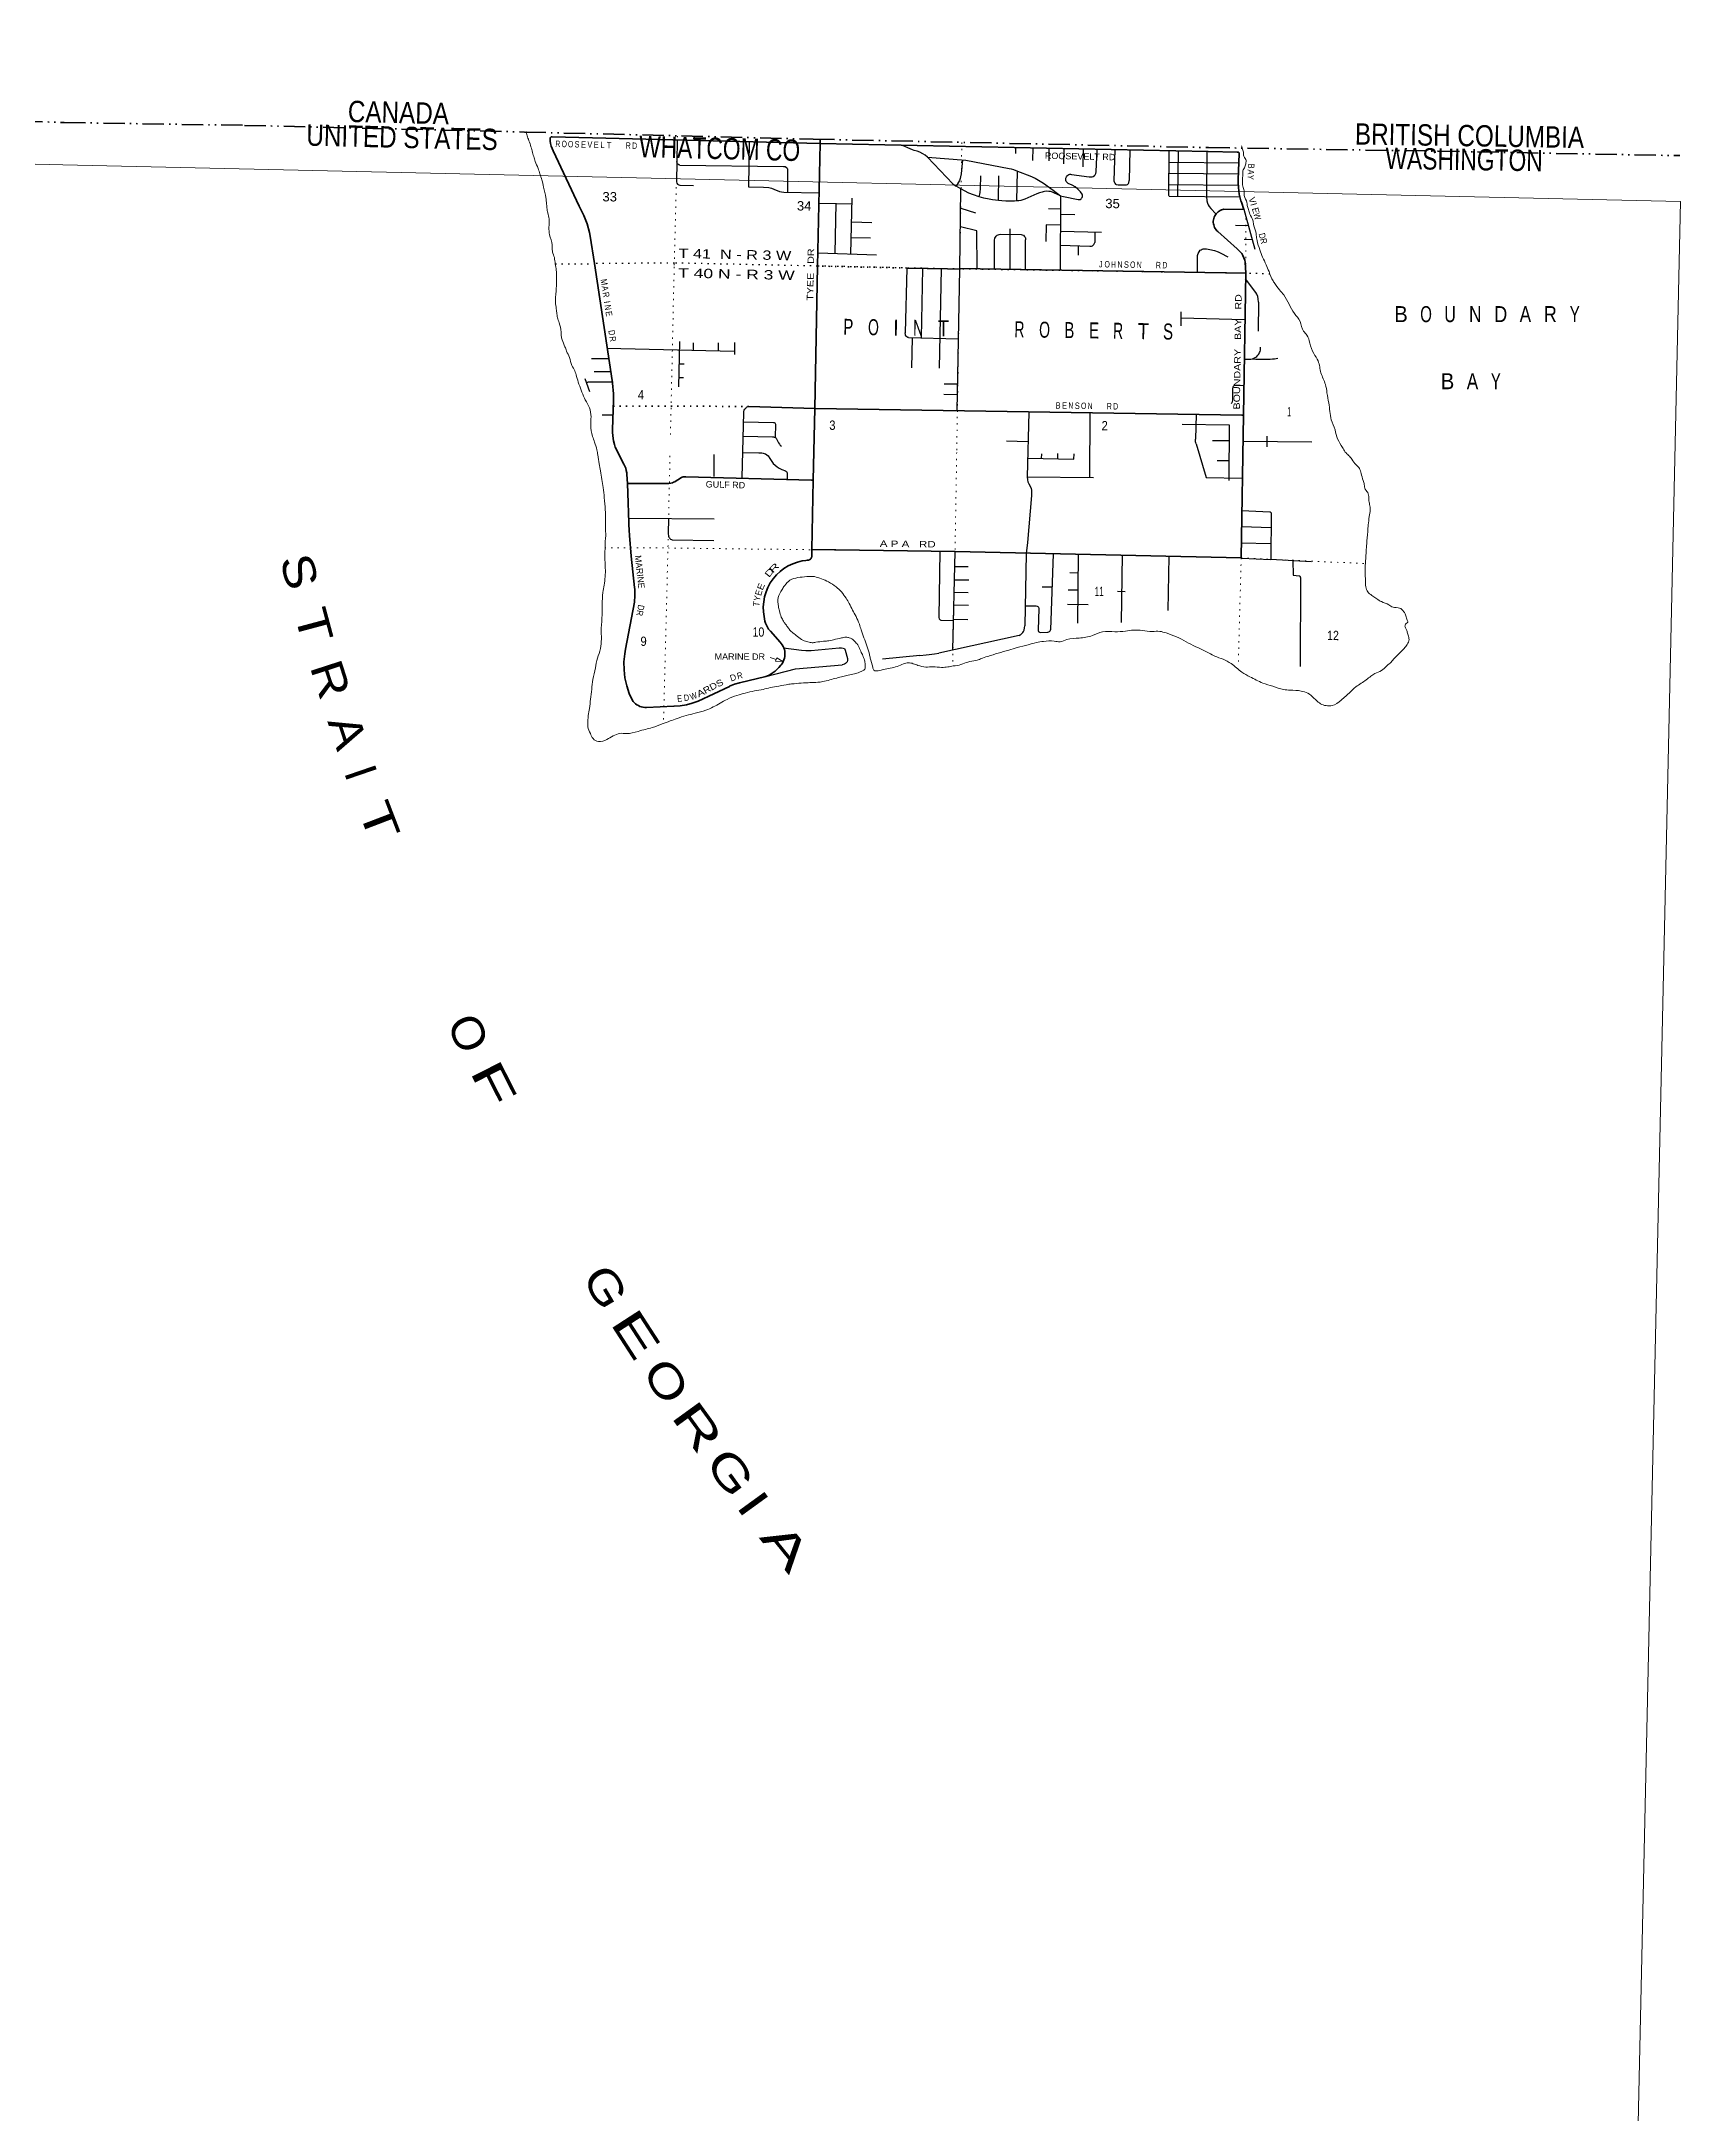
# Model space of a CAD drawing. Header units: feet. Extents: x -611393 to -485084, y 372822 to 560047.
# Drawn here: x -515797 to -485084, y 521082 to 559945 of the extents above; entities that cross this region are included whole.
import ezdxf
from ezdxf.enums import TextEntityAlignment as Align

# ---------------------------------------------------------------- set-up
doc = ezdxf.new("R2010")
doc.units = ezdxf.units.FT
doc.header["$LTSCALE"] = 80
doc.linetypes.add('DASH_DOUBLE_DOT', pattern=[9.2, 5, -1.2, 0.3, -1.2, 0.3, -1.2])
doc.linetypes.add('DOTTED', pattern=[1.5, 0.3, -1.2])
for name, color, linetype, lineweight in [('10', 7, 'DASH_DOUBLE_DOT', 70), ('26', 7, 'Continuous', 40), ('27', 7, 'Continuous', 13), ('29', 7, 'Continuous', 25), ('39', 7, 'Continuous', 13), ('4', 7, 'Continuous', 13), ('53', 7, 'DOTTED', 40), ('6', 7, 'DOTTED', 25), ('7', 7, 'DOTTED', 13)]:
    doc.layers.add(name, color=color, linetype=linetype, lineweight=lineweight)
for name, color, linetype in [('12', 7, 'Continuous'), ('41', 7, 'Continuous'), ('42', 7, 'Continuous')]:
    doc.layers.add(name, color=color, linetype=linetype)

msp = doc.modelspace()

# ---------------------------------------------------------------- linework, layer by layer
at = {"layer": '10'}
for points in [[(-545681.42, 559424.66), (-535227.61, 559012.2), (-525002.61, 558752.67), (-515373.95, 558425.78)], [(-515373.95, 558425.78), (-511993.13, 558372.6), (-506745.38, 558247.18), (-501340.07, 558112.69), (-493932.05, 557955.77), (-489623.67, 557888.78), (-485097.14, 557804.26)]]:
    msp.add_lwpolyline(points, dxfattribs=at)
at = {"layer": '26'}
for p, q in [((-501208.71, 558034.4), (-506226.46, 558159.24)), ((-501207.97, 558034.88), (-501206.44, 558110.11)), ((-501254.62, 555734.44), (-501207.97, 558034.88)), ((-498822.12, 555682.73), (-499583.61, 555698.04)), ((-498590, 555678.06), (-498822.12, 555682.73)), ((-493232.03, 555600.11), (-498589.94, 555687.06)), ((-493273.94, 552937.01), (-493232.03, 555600.11)), ((-501308.75, 553065.74), (-502540.75, 553103.79)), ((-501335.99, 551722.76), (-501308.75, 553065.74)), ((-504781.79, 550743.69), (-504819.03, 551660.92)), ((-501362.43, 550418.92), (-501335.99, 551722.76))]:
    msp.add_line(p, q, dxfattribs=at)
for points in [[(-506266.02, 558124.82), (-506265.82, 558127.78), (-506265.21, 558131.46), (-506264.22, 558135.06), (-506262.86, 558138.53), (-506261.15, 558141.85), (-506259.1, 558144.96), (-506256.73, 558147.85), (-506254.08, 558150.47), (-506251.17, 558152.8), (-506248.03, 558154.81), (-506244.69, 558156.48), (-506241.2, 558157.8), (-506237.6, 558158.74), (-506233.91, 558159.3), (-506230.18, 558159.47), (-506226.46, 558159.25)], [(-505436.9, 555779.79), (-505514.89, 556293.32), (-505528.25, 556363.04), (-505572.14, 556525.51), (-505632.77, 556682.51), (-505696.68, 556807.3), (-505709.49, 556832.31), (-505721.19, 556857.3), (-506206.36, 557893.49), (-506207.12, 557894.83), (-506228.44, 557937.85), (-506245.14, 557982.85), (-506257.05, 558029.36), (-506264.03, 558076.85), (-506266.01, 558124.82)], [(-493389.18, 557872.32), (-493933.43, 557880.78), (-501207.97, 558034.88)], [(-493232.03, 555600.11), (-493240.62, 555804.72), (-493250.71, 555847.93), (-493265.27, 555889.84), (-493284.12, 555930), (-493307.07, 555967.97), (-493333.87, 556003.34), (-493364.21, 556035.71), (-493390.32, 556058.8), (-493751.72, 556381.02), (-493770.2, 556397.75), (-493786.82, 556416.31), (-493801.42, 556436.51), (-493813.82, 556458.12), (-493823.9, 556480.91), (-493831.54, 556504.63), (-493836.66, 556529.02), (-493839.2, 556553.81), (-493839.13, 556578.73), (-493836.47, 556603.5), (-493831.22, 556627.87), (-493823.46, 556651.55), (-493813.27, 556674.28), (-493800.75, 556695.83), (-493786.05, 556715.96), (-493769.33, 556734.43), (-493750.77, 556751.06), (-493730.57, 556765.65), (-493708.96, 556778.06), (-493686.16, 556788.13), (-493662.44, 556795.77), (-493645.54, 556799.6), (-493263.89, 556793.47), (-493312.1, 556935.27), (-493320.57, 556960.18), (-493326.83, 556985.27), (-493351.34, 557083.53), (-493369.03, 557209.33), (-493372.63, 557307.82), (-493373.54, 557332.83), (-493372.46, 557357.82), (-493351.56, 557841.74)], [(-493351.61, 557841.74), (-493352.21, 557845.32), (-493353.18, 557848.83), (-493354.52, 557852.21), (-493356.19, 557855.43), (-493358.2, 557858.46), (-493360.52, 557861.27), (-493363.11, 557863.82), (-493365.96, 557866.08), (-493369.02, 557868.03), (-493372.28, 557869.65), (-493375.68, 557870.92), (-493379.2, 557871.83), (-493382.8, 557872.37), (-493386.43, 557872.53), (-493389.19, 557872.39)], [(-504819.03, 551660.92), (-504828.65, 551825.27), (-504831.27, 551860.35), (-504838.55, 551902.94), (-504850.25, 551944.52), (-504866.23, 551984.66), (-504886.32, 552022.9), (-505044.32, 552342.44), (-505055.55, 552365.16), (-505062.79, 552392.44), (-505079.3, 552459.77), (-505092.22, 552554.33), (-505094.33, 552622.26), (-505095.18, 552649.74), (-505094.55, 552672.26), (-505079.14, 553223.14), (-505078.37, 553250.53), (-505078.74, 553273.14), (-505079.82, 553338.71), (-505098.02, 553541.43), (-505099.55, 553558.51), (-505104.55, 553591.43), (-505436.9, 555779.79)], [(-493273.94, 552937.01), (-493302.16, 552937.46), (-501298.64, 553065.43), (-501308.75, 553065.74), (-501254.62, 555734.44)], [(-501362.43, 550418.92), (-498679.01, 550384.06), (-493316.04, 550261.98), (-493273.94, 552937.01)], [(-504819.03, 551660.92), (-504098.96, 551657.15), (-504074.07, 551657.02), (-504048.96, 551658.31), (-504040.16, 551658.76), (-504006.72, 551664.01), (-503974.02, 551672.73), (-503952.41, 551680.99), (-503927.36, 551691.95), (-503902.41, 551708.29), (-503843.81, 551746.65), (-503819.05, 551762.86), (-503793.81, 551775.33), (-503788.68, 551777.47), (-503772.65, 551782.27), (-503772.52, 551782.29), (-503747.36, 551786.33), (-503722.52, 551785.67), (-501367.94, 551723.6), (-501335.99, 551722.76)], [(-501362.43, 550418.92), (-501362.27, 550393.92), (-501361.62, 550293.21), (-501363.17, 550284.68), (-501365.59, 550276.34), (-501368.88, 550268.31), (-501372.98, 550260.67), (-501377.87, 550253.5), (-501383.47, 550246.87), (-501389.74, 550240.87), (-501396.6, 550235.56), (-501403.98, 550230.99), (-501411.79, 550227.22), (-501419.96, 550224.29), (-501422.04, 550223.78), (-501446.4, 550220.91), (-501472.04, 550217.48), (-501540.03, 550208.4), (-501631.21, 550186.33), (-501719.58, 550154.85), (-501804.18, 550114.31), (-501884.08, 550065.14), (-501958.4, 550007.89), (-502026.33, 549943.19), (-502087.12, 549871.74), (-502140.11, 549794.32), (-502184.72, 549711.79), (-502220.46, 549625.06), (-502246.93, 549535.06), (-502263.86, 549442.78), (-502271.04, 549349.24), (-502268.41, 549255.47), (-502255.99, 549162.48), (-502247.43, 549121.96), (-502240.6, 549080.76), (-502229.51, 549040.49), (-502214.26, 549001.61), (-502195.04, 548964.53), (-502172.04, 548929.67), (-502145.53, 548897.39), (-502139.38, 548890.81), (-501957.62, 548684.74), (-501935.5, 548660.46), (-501916.05, 548633.99), (-501899.46, 548605.63), (-501885.93, 548575.7), (-501875.61, 548544.51), (-501868.6, 548512.42), (-501864.98, 548479.77), (-501864.79, 548446.92), (-501868.05, 548414.23), (-501874.69, 548382.06), (-501884.67, 548350.76), (-501897.86, 548320.68), (-501914.13, 548292.14), (-501933.29, 548265.46), (-501936.23, 548262.16), (-501943.92, 548253.69), (-501980.39, 548212.16), (-502000.1, 548189.71), (-502050.18, 548143.48), (-502104.81, 548102.73), (-502163.41, 548067.92), (-502223.11, 548040.31), (-502715.08, 547923.84), (-502810.66, 547894.96), (-502902.7, 547856.25), (-502905.25, 547855.01), (-503493.71, 547580.28), (-503601.58, 547538.1), (-503713.27, 547507.43), (-503827.55, 547488.6), (-503943.17, 547481.82), (-503947.16, 547481.8), (-504460.66, 547460.65), (-504492.18, 547460.86), (-504523.5, 547464.36), (-504554.29, 547471.12), (-504584.2, 547481.06), (-504612.9, 547494.07), (-504640.1, 547510.01), (-504665.47, 547528.7), (-504688.75, 547549.95), (-504709.69, 547573.51), (-504720.44, 547587.82), (-504783.03, 547724.6), (-504830.98, 547867.17), (-504863.77, 548013.98), (-504881.03, 548163.4), (-504882.57, 548313.81), (-504868.39, 548463.56), (-504852.76, 548550.64), (-504686.53, 549436.69), (-504677.68, 549555.87), (-504681.32, 549675.32), (-504684.52, 549708.07), (-504748.87, 550297.82), (-504779.96, 550683.9), (-504780.19, 550693.69), (-504780.77, 550718.68), (-504781.79, 550743.69)]]:
    msp.add_lwpolyline(points, dxfattribs=at)
at = {"layer": '27'}
for p, q in [((-502027.56, 548357.3), (-502143.63, 548395.99)), ((-502041.34, 548326.07), (-502019.92, 548391.94)), ((-502019.92, 548391.94), (-501907.7, 548319.06)), ((-502041.34, 548326.07), (-501907.7, 548319.06))]:
    msp.add_line(p, q, dxfattribs=at)
at = {"layer": '29'}
for p, q in [((-502535.88, 558064), (-502547.25, 557219.56)), ((-499193.04, 557776.21), (-498716.87, 557276.33)), ((-497544.75, 557952.67), (-497546.08, 557844.31)), ((-497221.13, 557951.26), (-497224.02, 557716.75)), ((-496918.03, 557943.32), (-496920.92, 557708.83)), ((-496639.46, 557933.89), (-496642.96, 557650.45)), ((-496279.15, 557922.04), (-496283.2, 557593.52)), ((-496031.25, 557500.83), (-496015.72, 557919.63)), ((-495683.1, 557912.07), (-495702.98, 557333.85)), ((-495402.52, 557907.38), (-495417.21, 557339.72)), ((-494672.31, 557891.38), (-494678.97, 557072.69)), ((-494500.25, 557892.79), (-494507.17, 557043.02)), ((-493958.72, 557881.74), (-493965.6, 557036.19)), ((-503835.62, 557627.79), (-501895.58, 557603.71)), ((-501818.52, 557550), (-501820.34, 557121.23)), ((-497864.35, 556962.04), (-497855.49, 557429.12)), ((-497521.16, 556955.84), (-497510.57, 557513.98)), ((-496493.88, 557453.4), (-496167.33, 557410.53)), ((-494675.4, 557477.72), (-493364.39, 557462.55)), ((-494673.53, 557684.78), (-493354.79, 557669.51)), ((-503832.33, 557253.09), (-503578.01, 557245.38)), ((-502546.76, 557219.84), (-502270.4, 557212.7)), ((-501887.03, 557121.64), (-501229.54, 557107.64)), ((-501239.17, 556915.87), (-500607.22, 556901.3)), ((-500925.2, 555971.56), (-500903.49, 556914.12)), ((-500628.6, 555960.88), (-500604.52, 557006.42)), ((-498567.01, 557179.86), (-498659.68, 557235.57)), ((-496699.76, 557053.33), (-496708.96, 555650.3)), ((-494675.43, 557263.63), (-493370.26, 557248.53)), ((-494658.17, 557044.77), (-493339.41, 557029.51)), ((-500609.82, 556562.91), (-500236.62, 556554.26)), ((-498571.27, 556820.57), (-498296.19, 556733.57)), ((-496702.1, 556799.64), (-496927.69, 556805.59)), ((-496697.41, 556710.06), (-496435.34, 556699.28)), ((-500615.85, 556271.21), (-500260.09, 556262.96)), ((-497941.16, 555673.21), (-497938.39, 556221.04)), ((-497647.17, 555668.77), (-497643.31, 556433.31)), ((-497358.93, 555663.8), (-497356.08, 556228.05)), ((-496704.11, 556390.37), (-495932.53, 556368.09)), ((-496057.9, 556371.5), (-496061.29, 556174.46)), ((-493178.98, 556486.86), (-493420.85, 556492.86)), ((-493109.44, 556229.11), (-493263.22, 556231.42)), ((-501244.7, 555981.51), (-500150.93, 555945.89)), ((-496706.38, 556123.74), (-496154.76, 556106.17)), ((-496368.64, 556112.98), (-496372.95, 555938.89)), ((-499583.6, 555698.04), (-499610.91, 554482.31)), ((-499303.9, 554389.53), (-499279.04, 555690.58)), ((-498966.98, 553820.55), (-498931.37, 555684.14)), ((-492991.48, 555059.91), (-492995.89, 554511.95)), ((-494440.76, 554615.06), (-494442.81, 554878.63)), ((-493256.69, 554727.37), (-494440.19, 554757.43)), ((-505201.02, 554193.2), (-502814.56, 554138.02)), ((-503843.93, 554319.81), (-503863.3, 553467.7)), ((-503578.98, 554152.85), (-503576.83, 554298.02)), ((-503113.61, 554147.96), (-503111.25, 554297.21)), ((-502807.84, 554074.5), (-502804.62, 554300.44)), ((-499547.86, 554392.46), (-498617.43, 554369.18)), ((-499488.99, 553828.05), (-499478.26, 554389.39)), ((-505176.22, 553994.57), (-505487.63, 553994.63)), ((-503852.8, 553899.09), (-503755.97, 553899.4)), ((-505617.78, 553626.29), (-505530.37, 553385.11)), ((-505105.35, 553558.97), (-505536.05, 553559.05)), ((-505128.25, 553751.26), (-505439.66, 553751.32)), ((-503860.89, 553646.31), (-503766.47, 553645.22)), ((-498634, 553518.95), (-498881, 553520.95)), ((-493476.96, 553441.88), (-493481.48, 553220.73)), ((-493267.87, 553489.99), (-493440.31, 553493.2)), ((-498633.05, 553317.9), (-498886.04, 553324.63)), ((-505090.63, 552939.1), (-505290.75, 552939.14)), ((-502664.33, 551773.59), (-502639.16, 552988.61)), ((-502643.26, 552816.24), (-502082.03, 552803.96)), ((-502044.4, 552770.3), (-502046.45, 552523.26)), ((-497292.83, 552994.97), (-497326.83, 551784.97)), ((-496152.27, 551768.93), (-496144, 552974.95)), ((-494161.13, 552950.68), (-494172.65, 552486.96)), ((-502646.49, 552545.12), (-502095.9, 552534.22)), ((-497312.1, 552440.99), (-497714, 552453.95)), ((-493851.48, 552462.71), (-493544.88, 552461.59)), ((-493279.28, 552453.16), (-491995.54, 552442.09)), ((-492829.8, 552343.78), (-492828.59, 552548.61)), ((-503193.73, 551789), (-503190.66, 552204.16)), ((-502655.43, 552241.66), (-502355.24, 552235.72)), ((-497317.02, 552130.84), (-496450, 552112.95)), ((-497056, 552124.95), (-497051, 552215.95)), ((-496754, 552122.95), (-496752, 552220.95)), ((-496450, 552112.95), (-496447, 552215.95)), ((-493768.14, 552091.93), (-493545.54, 552091.12)), ((-497326.83, 551784.97), (-496086, 551768.95)), ((-497246.4, 551432.45), (-497319.63, 550549.88)), ((-493302.08, 551149.2), (-492781.17, 551126.46)), ((-492756.11, 551094.53), (-492762.46, 550236.3)), ((-504786.66, 551010.39), (-503189.5, 550997.09)), ((-504046.27, 551004.22), (-504051.97, 550719.28)), ((-493305.9, 550854.21), (-492762.37, 550832.35)), ((-503976.57, 550604.97), (-503198.46, 550590.56)), ((-498963.79, 550389.81), (-498979.21, 549146.43)), ((-498717.96, 548535.32), (-498679.01, 550384.06)), ((-497346.54, 550346.43), (-497371.59, 548992.75)), ((-497319.63, 550549.88), (-497346.54, 550346.43)), ((-496841.4, 550340.34), (-496889.16, 548916.98)), ((-496371.08, 550336.36), (-496385.73, 549038.89)), ((-495543.97, 550318.69), (-495568.37, 549052.55)), ((-493311.36, 550548.3), (-492765.1, 550531.91)), ((-498685, 550100.95), (-498430, 550100.95)), ((-496525.03, 549992.13), (-496375.04, 549985.21)), ((-494671.31, 550288.47), (-494688.2, 549277.88)), ((-492762.44, 550238.35), (-492004.84, 550199.24)), ((-498698, 549621.95), (-498432, 549615.95)), ((-498691, 549851.95), (-498421, 549849.95)), ((-497046.88, 549719.86), (-496864.97, 549720.77)), ((-496560.54, 549664.37), (-496377.57, 549663.11)), ((-495635, 549637.95), (-495490.99, 549635.52)), ((-492207.94, 549890.05), (-492209.41, 548229.9)), ((-498702, 549381.95), (-498425, 549375.95)), ((-497365.97, 549367.39), (-497161.12, 549366.14)), ((-497110.49, 549317.22), (-497121.74, 548908.95)), ((-496568.73, 549393.96), (-496184.98, 549389.87)), ((-497476.02, 548809.09), (-498982.12, 548480.13)), ((-498945.21, 549097.61), (-498706.95, 549089.39)), ((-498707, 549113.95), (-498440, 549108.95)), ((-499336.17, 548431.67), (-500037.95, 548367.13))]:
    msp.add_line(p, q, dxfattribs=at)
for points in [[(-503890.74, 558097.99), (-503882.63, 558097.09), (-503892.31, 557692.02)], [(-503892.31, 557692.02), (-503896.73, 557313.16), (-503890.66, 557287.62), (-503880.94, 557273.03), (-503868.78, 557262.09), (-503854.2, 557256.01), (-503832.33, 557253.09)], [(-503835.62, 557627.79), (-503847.52, 557629.87), (-503856.03, 557632.91), (-503871.21, 557642.63), (-503880.94, 557651.75), (-503885.19, 557661.48), (-503892.31, 557692.02)], [(-499193.04, 557776.21), (-499240.35, 557812.84), (-499279.24, 557837.16), (-499336.35, 557867.55), (-499388.6, 557887.01), (-499443.28, 557902.81), (-499478.52, 557914.97), (-499566.01, 557952.66), (-499617.04, 557978.19), (-499648.63, 557990.35), (-499685.48, 558002.63)], [(-499193.04, 557776.21), (-498477.14, 557718.39), (-497661.78, 557563.51)], [(-498539.23, 557724.09), (-498564.75, 557461.48), (-498575.68, 557406.77), (-498581.76, 557376.38), (-498595.12, 557339.9), (-498610.92, 557307.08), (-498659.68, 557235.57)], [(-501895.58, 557603.71), (-501858.95, 557598.87), (-501838.3, 557585.49), (-501824.93, 557570.9), (-501818.52, 557550)], [(-498223.5, 557034.91), (-498211.14, 557080.94), (-498205.07, 557114.98), (-498200.21, 557189.15), (-498196.56, 557423.79)], [(-497661.78, 557563.51), (-497624.25, 557555.1), (-497584.16, 557544.15), (-497510.57, 557513.98), (-497275.52, 557425), (-497178.31, 557381.24), (-497116.34, 557344.77), (-497022.78, 557286.41), (-496838.08, 557157.53), (-496699.76, 557053.33)], [(-496699.76, 557053.33), (-496647.34, 557040.2), (-496369.09, 556981.84), (-496349.65, 556981.84), (-496332.63, 556984.27), (-496314.41, 556996.43), (-496307.12, 557004.94), (-496296.18, 557019.53), (-496287.68, 557038.98), (-496287.68, 557060.87), (-496294.97, 557082.75), (-496325.34, 557124.08), (-496377.59, 557178.79), (-496429.84, 557218.91), (-496483.3, 557250.52), (-496556.21, 557283.35), (-496572.01, 557294.29), (-496582.94, 557305.23), (-496593.88, 557321.03), (-496601.17, 557341.7), (-496604.81, 557362.37), (-496602.38, 557385.47), (-496592.66, 557409.78), (-496578.08, 557428.02), (-496564.72, 557440.18), (-496545.27, 557449.9), (-496529.48, 557454.77), (-496512.47, 557454.77), (-496493.88, 557453.4)], [(-496167.33, 557410.53), (-496126.06, 557407.36), (-496107.84, 557408.57), (-496089.61, 557415.87), (-496066.52, 557430.46), (-496054.37, 557443.83), (-496041.01, 557468.14), (-496031.25, 557500.83)], [(-495702.98, 557333.85), (-495697.14, 557311.31), (-495684.99, 557289.43), (-495670.41, 557272.41), (-495657.04, 557265.12), (-495624.24, 557257.82), (-495482.07, 557256.61), (-495463.85, 557257.82), (-495445.62, 557265.12), (-495426.18, 557279.7), (-495418.89, 557297.94), (-495417.21, 557339.72)], [(-502270.4, 557212.7), (-502170.02, 557204.95), (-502118.99, 557194.01), (-502075.24, 557178.21), (-501967.09, 557134.44), (-501931.86, 557125.93), (-501887.03, 557121.64)], [(-498716.87, 557276.33), (-498695.98, 557257.23), (-498659.68, 557235.57)], [(-498638, 553022.95), (-498590.08, 555676.76), (-498567.01, 557179.86)], [(-498223.5, 557034.91), (-498335.09, 557070), (-498421.36, 557104.04), (-498567.01, 557179.86)], [(-497864.35, 556962.04), (-497975.41, 556976.38), (-498041.02, 556988.54), (-498138.23, 557010.43), (-498223.5, 557034.91)], [(-497723.89, 556949.64), (-497800.43, 556955.72), (-497864.35, 556962.04)], [(-496699.76, 557053.33), (-496813.78, 557104.04), (-496849.62, 557118.64), (-496889.11, 557129.58), (-496922.52, 557134.45), (-496957.16, 557135.65), (-496999.68, 557132.62), (-497030.06, 557127.15), (-497048.29, 557122.28), (-497098.1, 557105.88), (-497144.29, 557088.24), (-497371.51, 556988.55), (-497406.13, 556975.78), (-497443.2, 556966.66), (-497481.46, 556960.59), (-497522.18, 556955.72), (-497562.27, 556950.86), (-497589.02, 556949.64), (-497723.89, 556949.64)], [(-494678.97, 557072.69), (-494676.48, 557062.08), (-494671.62, 557054.78), (-494663.72, 557048.1), (-494658.17, 557044.77)], [(-493965.6, 557036.19), (-493959, 556955.08), (-493949.28, 556913.75), (-493935.91, 556882.14), (-493917.68, 556851.75), (-493884.88, 556811.63), (-493791.32, 556710.73)], [(-493265.76, 556798.96), (-493139.59, 556346.88), (-493062.98, 556048.69)], [(-498260.92, 555682.61), (-498272.73, 556392.6), (-498575.31, 556468.17)], [(-497938.39, 556221.04), (-497930.47, 556257.86), (-497921.96, 556274.88), (-497906.17, 556296.76), (-497887.94, 556312.57), (-497852.7, 556328.37), (-497817.47, 556333.23), (-497440.79, 556325.94), (-497417.7, 556321.08), (-497398.26, 556312.57), (-497381.25, 556295.54), (-497366.66, 556278.52), (-497358.16, 556259.07), (-497356.08, 556228.05)], [(-496706.82, 556503.16), (-496972.33, 556508.15), (-496977.2, 556192.81)], [(-496154.76, 556106.17), (-496135.78, 556106.51), (-496119.98, 556108.33), (-496104.18, 556114.41), (-496087.78, 556125.35), (-496076.24, 556136.9), (-496068.95, 556150.88), (-496063.48, 556163.04), (-496061.29, 556174.46)], [(-494135.33, 555614.81), (-494132.75, 555933.87), (-494131.53, 555952.12), (-494125.46, 555972.78), (-494106.02, 556004.39), (-494084.14, 556029.92), (-494068.35, 556040.86), (-494050.12, 556050.58), (-494028.25, 556057.88), (-494010.03, 556060.32), (-493967.5, 556057.88), (-493901.89, 556046.94), (-493814.4, 556023.84), (-493746.36, 555999.53), (-493697.76, 555975.21), (-493566.53, 555904.7)], [(-492991.48, 555059.91), (-492996.67, 555119.35), (-493006.39, 555165.54), (-493022.19, 555205.67), (-493042.84, 555240.91), (-493233.73, 555492.34)], [(-499547.86, 554392.46), (-499562.36, 554396.52), (-499580.58, 554405.64), (-499595.77, 554420.23), (-499606.1, 554439.07), (-499609.75, 554452.45), (-499610.91, 554482.31)], [(-493104.45, 553996.39), (-493044.66, 554025.19), (-493022.79, 554042.21), (-493005.78, 554061.66), (-492987.55, 554085.97), (-492972.97, 554112.72), (-492962.64, 554134.6), (-492957.17, 554157.7), (-492953.53, 554214.84)], [(-493257.37, 553990.16), (-493160.7, 553989.94), (-493133.97, 553991.75), (-493104.45, 553996.39)], [(-493104.45, 553996.39), (-493041.01, 553989.94), (-493020.97, 553988.72), (-492774.92, 553991.15), (-492731.18, 553993.58), (-492692.3, 553998.45), (-492627.9, 554010.6)], [(-505536.05, 553559.05), (-505554.43, 553556.97), (-505565.98, 553553.32), (-505572.05, 553549.68), (-505586.02, 553539.95)], [(-493440.31, 553493.2), (-493454.13, 553487.85), (-493466.28, 553478.13), (-493472.36, 553464.75), (-493476.96, 553441.88)], [(-502639.16, 552988.61), (-502634.23, 553020.27), (-502629.37, 553032.42), (-502618.44, 553050.66), (-502605.69, 553067.07), (-502595.35, 553077.4), (-502584.42, 553086.52), (-502571.05, 553094.42), (-502555.26, 553100.5), (-502540.75, 553103.79)], [(-493481.48, 553220.73), (-493485.72, 553185.14), (-493494.23, 553169.34), (-493501.52, 553158.4)], [(-502082.03, 552803.96), (-502065.02, 552800.24), (-502054.08, 552792.95), (-502046.79, 552782.61), (-502044.4, 552770.3)], [(-494423.19, 552770.01), (-493542.15, 552755.21), (-493546.93, 551712.53)], [(-502095.9, 552534.22), (-502082.65, 552532.19), (-502068.07, 552529.76), (-502046.45, 552523.26), (-502037.7, 552515.17), (-502031.02, 552506.05), (-501986.67, 552417.92), (-501970.27, 552393.61), (-501962.98, 552385.1), (-501949.61, 552372.94), (-501928.35, 552356.53)], [(-494161.16, 552401.83), (-494171.01, 552442.36), (-494172.65, 552486.96)], [(-494161.16, 552401.83), (-493971.79, 551772.82), (-493306.58, 551756.23)], [(-502355.24, 552235.72), (-502300.75, 552231.93), (-502272.81, 552227.07), (-502257.01, 552223.42), (-502232.71, 552214.92), (-502203.55, 552195.47), (-502181.68, 552174.8), (-502146.45, 552129.82), (-502084.48, 552036.22), (-502050.46, 551999.75), (-502014.01, 551970.57), (-501975.13, 551947.47), (-501922.89, 551923.16), (-501856.07, 551897.63), (-501836.63, 551881.83), (-501825.69, 551859.95), (-501823.26, 551816.19), (-501824.48, 551739.6)], [(-497326.83, 551784.97), (-497322.29, 551728.45), (-497311.35, 551687.11), (-497294.34, 551654.29), (-497262.75, 551594.71), (-497253.03, 551563.1), (-497246.95, 551532.71), (-497244.52, 551485.29), (-497246.4, 551432.45)], [(-492781.17, 551126.46), (-492772.22, 551124.54), (-492765.23, 551121.81), (-492759.76, 551116.95), (-492757.03, 551111.17), (-492756.42, 551106.92), (-492756.11, 551094.53)], [(-504051.97, 550719.28), (-504049.1, 550672.27), (-504041.21, 550651.61), (-504030.88, 550638.23), (-504020.55, 550626.69), (-504007.79, 550615.75), (-503990.78, 550607.85), (-503976.57, 550604.97)], [(-493305.9, 550261.51), (-492765.1, 550234.2), (-492764.95, 550237.52)], [(-492346.46, 550216.88), (-492344.48, 549939.22), (-492229.84, 549930.04)], [(-492229.84, 549930.04), (-492222.43, 549927.7), (-492216.96, 549924.06), (-492211.5, 549915.55), (-492208.46, 549907.04), (-492207.94, 549890.05)], [(-498979.21, 549146.43), (-498975.94, 549122.94), (-498968.65, 549113.21), (-498960.14, 549103.49), (-498945.21, 549097.61)], [(-497163.85, 549366.22), (-497140.1, 549361.2), (-497124.31, 549350.26), (-497115.8, 549338.11), (-497110.49, 549317.22)], [(-497476.02, 548809.09), (-497458.43, 548819.03), (-497442.63, 548829.97), (-497407.4, 548865.22), (-497395.25, 548885.89), (-497384.31, 548911.41), (-497374.59, 548950.31), (-497371.59, 548992.75)], [(-497121.74, 548908.95), (-497120.05, 548896.22), (-497117.62, 548890.14), (-497112.15, 548881.02), (-497105.47, 548874.95), (-497092.71, 548869.48), (-497076.31, 548867.04), (-496938.41, 548871.3), (-496921.4, 548876.16), (-496909.85, 548882.24), (-496901.35, 548889.53), (-496896.49, 548897.43), (-496891.63, 548906.55), (-496889.16, 548916.98)], [(-501891.9, 548575.9), (-501554.14, 548534.57), (-501476.38, 548529.71), (-501371.89, 548529.71), (-500851.88, 548575.9), (-500803.28, 548575.9), (-500776.55, 548573.47), (-500752.25, 548563.75), (-500735.24, 548537), (-500693.93, 548376.54), (-500691.5, 548337.64), (-500701.22, 548318.19), (-500730.38, 548281.72), (-500747.39, 548269.56), (-500792.62, 548256.32)], [(-499336.17, 548431.67), (-499217.72, 548444.62), (-499160.62, 548450.7), (-499064.63, 548464.07), (-498982.12, 548480.13)], [(-502223.11, 548040.31), (-501666.23, 548186.76), (-500792.62, 548256.32)]]:
    msp.add_lwpolyline(points, dxfattribs=at)
at = {"layer": '39'}
for points in [[(-506715.01, 558255.1), (-506701.27, 558200.33), (-506673.62, 558113.07), (-506632.02, 557999.4), (-506604.52, 557891.89), (-506572.95, 557788.41), (-506547.35, 557697.11), (-506489.72, 557565.11), (-506458.15, 557461.63), (-506420.58, 557350.01), (-506387.23, 557214.11), (-506346.24, 557017.41), (-506331.01, 556891.74), (-506325.42, 556826.9), (-506312, 556729.6), (-506286.55, 556618.06), (-506287.7, 556462.12), (-506274.59, 556322.29), (-506229.54, 556129.61), (-506224.33, 556014.14), (-506212.49, 555975.59), (-506180.98, 555864), (-506165.68, 555746.44), (-506146.35, 555626.83), (-506145.13, 555519.48), (-506148.35, 555357.48), (-506157.47, 555217.79), (-506166.32, 555114.56), (-506163, 555017.32), (-506153.34, 554956.51), (-506141.92, 554861.25), (-506126.46, 554765.96), (-506096.83, 554672.62), (-506061.75, 554498.23), (-506058.22, 554429.35), (-506042.62, 554352.29), (-505989.01, 554222.34), (-505957.28, 554141.14), (-505903.61, 554019.29), (-505856.22, 553869.13), (-505804.38, 553773.62), (-505770.82, 553666.07), (-505725.42, 553519.98), (-505669.94, 553369.76), (-505606.33, 553225.58), (-505530.62, 553079.29), (-505499.53, 552911), (-505504.74, 552753.06), (-505469.92, 552542.22), (-505432.33, 552432.62), (-505388.92, 552290.59), (-505373.48, 552193.28), (-505346.4, 552029.06), (-505321.13, 551893.21), (-505298.05, 551735.1), (-505270.88, 551583.04), (-505252.07, 551394.57), (-505231.58, 551159.51), (-505228.55, 551021.77), (-505229.74, 550861.78), (-505225.1, 550669.35), (-505233.98, 550562.07), (-505236.98, 550430.44), (-505240.12, 550278.56), (-505231.55, 550071.93), (-505234.77, 549909.93), (-505256.14, 549754.11), (-505277.38, 549614.5), (-505289.15, 549389.77), (-505292.61, 549195.36), (-505306.6, 548944.31), (-505306.11, 548737.73), (-505321.54, 548563.65), (-505379.47, 548383.75), (-505417.19, 548201.71), (-505463.28, 547983.26), (-505486.84, 547803.16), (-505508.46, 547612.91), (-505529.93, 547442.92), (-505553.17, 547307.37), (-505557.94, 547208.16), (-505558.78, 547094.75), (-505511.2, 546970.92), (-505461.38, 546875.42), (-505360.73, 546820.12), (-505204.82, 546859.67), (-505085.09, 546925.77), (-504957.41, 546973.59), (-504836.17, 546970.82), (-504617.59, 547012.01), (-504477.86, 547049.63), (-504352.32, 547081.26), (-504163.84, 547150.99), (-504015.89, 547206.79), (-503888.23, 547252.58), (-503714, 547308.22), (-503547.95, 547351.75)], [(-491654.59, 553010.21), (-491675.65, 553168.31), (-491708.61, 553356.86), (-491737.75, 553515.01), (-491821.04, 553730.21), (-491875.96, 553955.35), (-491953.76, 554093.55), (-492031.12, 554290.48), (-492084.58, 554440.68), (-492146.7, 554511.94), (-492214.05, 554696.66), (-492318.03, 554847.17), (-492419.84, 555017.92), (-492517.57, 555192.69), (-492597.72, 555286.35), (-492697.75, 555424.68), (-492717.74, 555455.18), (-492795.26, 555629.83), (-492848.88, 555757.76), (-492914.51, 555901.96), (-492966.06, 556035.94), (-493019.31, 556214.49), (-493034.74, 556313.83), (-493038.48, 556354.36), (-493083.8, 556512.61), (-493097.33, 556595.73), (-493153.07, 556709.48), (-493178.73, 556792.68), (-493204.42, 556871.82), (-493208.07, 556924.5), (-493259.66, 557054.44), (-493263.01, 557147.62), (-493284.62, 557230.79), (-493293.95, 557336.16), (-493287.04, 557449.54), (-493288.68, 557502.2), (-493280.34, 557536.58), (-493255.77, 557578.96), (-493230.98, 557651.72), (-493228.36, 557732.72), (-493274.24, 557814.01), (-493271.98, 557846.4), (-493293.61, 557927.54), (-493311.33, 557990.44)], [(-498065.03, 548417.78), (-497868.54, 548477.33), (-497672.06, 548536.89), (-497512.04, 548584.51), (-497309.56, 548635.92), (-497153.63, 548677.49), (-497020.08, 548698.95), (-496817.95, 548701.76), (-496710.9, 548693), (-496581.25, 548734.73), (-496350.65, 548761.67), (-496105.75, 548808.77), (-495917.29, 548876.47), (-495682.83, 548879.08), (-495482.65, 548892.03), (-495334.99, 548909.35), (-495171.33, 548902.27), (-494983.5, 548884.91), (-494840, 548886.06), (-494725.02, 548856.99), (-494529.51, 548784.91), (-494348.3, 548692.66), (-494169.12, 548598.39), (-494018.04, 548530.63), (-493810.67, 548424.04), (-493655.5, 548362.33), (-493504.52, 548282.41), (-493303.59, 548123.21), (-493152.66, 548035.19), (-492911, 547918.27), (-492723.5, 547856.35), (-492523.86, 547796.39), (-492396.62, 547785.49), (-492194.64, 547768.04), (-492067.62, 547726.76), (-491951.11, 547630.85), (-491782.25, 547508.3), (-491725.77, 547493.77), (-491610.56, 547495.09), (-491444.07, 547597.36), (-491275.22, 547746.19), (-491169.38, 547846.8), (-491067.84, 547913.01), (-490884.95, 548047.58), (-490809.8, 548097.75), (-490688.14, 548151.69), (-490586.43, 548240.17), (-490507.09, 548310.57), (-490445.92, 548383.11), (-490317.67, 548507.89), (-490248.4, 548582.4), (-490191.21, 548663.06), (-490172.66, 548711.55), (-490182.15, 548794.64), (-490203.81, 548871.74), (-490227.63, 548930.62), (-490247.46, 548981.37), (-490224.86, 549031.86), (-490196.37, 549058.02), (-490212.12, 549114.82), (-490237.77, 549198.02), (-490267.67, 549254.91), (-490348, 549324.26), (-490471.17, 549339.2), (-490549.66, 549384.23), (-490688.67, 549443.82), (-490777.22, 549495), (-490847.59, 549544.04), (-490927.95, 549609.34), (-490975.82, 549694.7), (-490985.09, 549808.17), (-490992.09, 549954.03), (-490990.86, 550120.1), (-490979.42, 550300.28), (-490974.75, 550385.31), (-490963.58, 550529.04), (-490945.73, 550755.76), (-490934.68, 550883.29), (-490917.37, 551037.1), (-490900.27, 551162.56), (-490909.63, 551263.88), (-490927.11, 551359.18), (-490934.4, 551466.57), (-490990.36, 551551.97), (-491009.92, 551639.18), (-491029.58, 551714.23), (-491071.03, 551848.16), (-491100.65, 551941.5), (-491164.81, 552010.76), (-491242.88, 552112.5), (-491302.97, 552185.78), (-491365.15, 552248.95), (-491417.07, 552334.33), (-491508.86, 552492.86), (-491558.11, 552665.32), (-491627.45, 552854.09), (-491654.59, 553010.21)], [(-503547.95, 547351.75), (-503345.42, 547409.24), (-503211.59, 547469.18), (-503077.65, 547543.29), (-502949.82, 547611.37), (-502765.34, 547687.19), (-502609.4, 547730.79), (-502435.3, 547770.23), (-502273.39, 547799.61), (-502139.77, 547831.19), (-501977.87, 547860.58), (-501793.71, 547893.87), (-501692.57, 547905.41), (-501520.68, 547918.53), (-501401.39, 547925.89), (-501251.79, 547931.05), (-501154.68, 547944.63), (-501027.12, 547976.25), (-500895.49, 548011.9), (-500778.04, 548041.55), (-500680.86, 548065.26), (-500563.46, 548088.84), (-500470.26, 548120.67), (-500409.43, 548146.63), (-500368.81, 548174.73), (-500360.41, 548217.21), (-500363.94, 548286.09), (-500381.51, 548369.24), (-500403.31, 548428.11), (-500425.21, 548472.8), (-500445.12, 548513.42), (-500468.98, 548566.23), (-500486.87, 548606.84), (-500514.82, 548653.6), (-500542.9, 548682.12), (-500579.01, 548718.8), (-500613.15, 548747.36), (-500659.5, 548765.88), (-500720.05, 548776.38), (-500809.08, 548762.75), (-500952.82, 548729.2), (-501070.2, 548707.64), (-501141, 548699.98), (-501286.64, 548682.64), (-501357.45, 548672.95), (-501434.13, 548689.63), (-501530.91, 548720.6), (-501631.43, 548792.1), (-501715.83, 548857.43), (-501774.05, 548910.45), (-501816.05, 548969.44), (-501862.09, 549030.48), (-501892.06, 549077.25), (-501933.94, 549152.44), (-501969.45, 549270.12), (-501989.03, 549355.31), (-501989.83, 549519.36), (-501920, 549670.83), (-501870.94, 549745.46), (-501773.2, 549844.1), (-501625.29, 549893.82), (-501457.4, 549913.04), (-501313.91, 549912.16), (-501180.83, 549870.84), (-501047.87, 549813.31), (-500907.07, 549721.31), (-500806.73, 549625.5), (-500720.7, 549507.51), (-500660.82, 549405.87), (-500599.07, 549283.98), (-500533.25, 549166.11), (-500471.68, 549019.91), (-500436.1, 548912.35), (-500384.65, 548764.19), (-500331.19, 548613.99), (-500283.82, 548461.8), (-500266.2, 548384.73), (-500220.96, 548216.35), (-500197.14, 548157.48), (-500116.37, 548148.88), (-500017.19, 548168.52), (-499891.66, 548198.13), (-499760.06, 548229.72), (-499644.49, 548279.65), (-499555.43, 548297.33), (-499460.57, 548280.54), (-499373.89, 548249.63), (-499226.59, 548218.34), (-499089.13, 548221.55), (-498933.59, 548210.47), (-498812.26, 548219.85), (-498711.08, 548237.45), (-498567.38, 548264.92), (-498435.67, 548310.7), (-498287.92, 548340.17), (-498200.79, 548370.01), (-498065.03, 548417.78)]]:
    msp.add_spline(points, degree=3, dxfattribs=at)
at = {"layer": '4'}
msp.add_lwpolyline([(-606327.43, 559945.21), (-576018.15, 559132.04), (-545707.77, 558360.55), (-515396.36, 557630.76), (-485083.98, 556942.67), (-489136.84, 372822.34), (-519702.48, 373516.18), (-550267.14, 374252.07), (-580830.76, 375029.99), (-611393.28, 375849.97)], close=True, dxfattribs=at)
at = {"layer": '53'}
for p, q in [((-499583.61, 555698.04), (-501254.67, 555734.48)), ((-502540.75, 553103.79), (-505082.32, 553109.23))]:
    msp.add_line(p, q, dxfattribs=at)
at = {"layer": '6'}
for p, q in [((-506169.96, 555774.07), (-505436.9, 555779.79)), ((-498822.12, 555682.73), (-501254.62, 555734.44)), ((-492776.76, 555584.77), (-493232.03, 555600.11))]:
    msp.add_line(p, q, dxfattribs=at)
for points in [[(-501254.62, 555734.44), (-503938.15, 555791.48), (-505436.9, 555779.79)], [(-493232.03, 555600.11), (-498577.14, 555677.52), (-498822.12, 555682.73)]]:
    msp.add_lwpolyline(points, dxfattribs=at)
at = {"layer": '7'}
for points in [[(-503878.06, 558172.85), (-503941.4, 555717.2), (-504012.15, 552524.76)], [(-498551.65, 558052.27), (-498590.17, 555667.2), (-498648.41, 552204.06)], [(-493230.47, 556628.95), (-493232.03, 555600.11), (-493316.04, 550261.98), (-493371.46, 548237.04)], [(-504019.85, 552177.57), (-504059.79, 550375.23), (-504141.03, 547229.83)], [(-498647.76, 552242.43), (-498679.01, 550384.06), (-498723.1, 548251.7)], [(-505243.15, 550451.32), (-504056.54, 550449.51), (-498679.01, 550384.06), (-493318.59, 550262.52), (-490988.65, 550157.3)]]:
    msp.add_lwpolyline(points, dxfattribs=at)

# ---------------------------------------------------------------- texts
at = {"layer": '10'}
for s, rotation, width, p in [('CANADA', 358.631, 0.85, (-510059.92, 558436.92)), ('UNITED STATES', 358.631, 0.85, (-510838.23, 557992.1)), ('BRITISH COLUMBIA', 359.109, 0.85, (-491187.87, 558013.11)), ('WASHINGTON', 359.109, 0.8, (-490615.7, 557556.31))]:
    msp.add_text(s, height=400, rotation=rotation, dxfattribs=dict(at, width=width)).set_placement(p)
at = {"layer": '12', "width": 0.8}
msp.add_text('WHATCOM CO', height=400, rotation=358.575, dxfattribs=at).set_placement((-504602.79, 557777.16))
at = {"layer": '27'}
for s, rotation, width, p in [('R', 358.575, 0.65, (-506123.04, 557966.61)), ('O', 358.575, 0.65, (-506003.08, 557963.62)), ('O', 358.575, 0.65, (-505883.12, 557960.64)), ('S', 358.575, 0.7, (-505763.16, 557957.65)), ('E', 358.575, 0.7, (-505643.19, 557954.67)), ('V', 358.575, 0.75, (-505523.23, 557951.69)), ('E', 358.575, 0.7, (-505403.27, 557948.7)), ('L', 358.575, 0.8, (-505283.3, 557945.72)), ('T', 358.575, 0.85, (-505163.34, 557942.73)), ('R', 358.575, 0.65, (-504803.45, 557933.78)), ('D', 358.575, 0.65, (-504683.49, 557930.79)), ('J', 359.17, 0.75, (-495948.35, 555709.46)), ('O', 359.17, 0.65, (-495828.37, 555707.72)), ('H', 359.17, 0.6, (-495708.38, 555705.97)), ('N', 359.17, 0.65, (-495588.4, 555704.25)), ('S', 359.17, 0.7, (-495468.41, 555702.5)), ('O', 359.17, 0.65, (-495348.42, 555700.77)), ('N', 359.17, 0.65, (-495228.43, 555699.03)), ('R', 359.17, 0.65, (-494868.47, 555693.82)), ('D', 359.17, 0.65, (-494748.49, 555692.08)), ('M', 278.636, 0.8, (-505312.31, 555425.67)), ('A', 278.636, 0.9, (-505294.3, 555307.03)), ('R', 278.636, 0.8, (-505276.28, 555188.38)), ('N', 278.636, 0.8, (-505240.24, 554951.1)), ('E', 278.636, 0.85, (-505222.22, 554832.46)), ('D', 278.636, 0.8, (-505168.17, 554476.55)), ('R', 278.636, 0.8, (-505150.15, 554357.91)), ('B', 359.083, 0.7, (-496748.41, 553062.63)), ('E', 359.083, 0.7, (-496628.43, 553060.7)), ('N', 359.083, 0.65, (-496508.44, 553058.79)), ('S', 359.083, 0.7, (-496388.46, 553056.86)), ('O', 359.083, 0.65, (-496268.46, 553054.95)), ('N', 359.083, 0.65, (-496148.49, 553053.03)), ('R', 359.083, 0.65, (-495788.53, 553047.26)), ('D', 359.083, 0.65, (-495668.55, 553045.34))]:
    msp.add_text(s, height=120, rotation=rotation, dxfattribs=dict(at, width=width)).set_placement(p, align=Align.CENTER)
for s, rotation, width, p in [('ROOSEVELT RD', 358.786, 1.05, (-496995.97, 557745.44)), ('Y', 266.246, 0.8, (-493194.85, 557450.14)), ('A', 266.904, 0.8, (-493192.18, 557545.62)), ('B', 267.471, 0.75, (-493185.58, 557655.43)), ('V', 285.594, 1.05, (-493177.94, 557006.9)), ('W', 284.409, 0.8, (-493088.63, 556713.27)), ('D', 284.409, 0.9, (-492991.12, 556336.73)), ('R', 284.409, 0.9, (-492965.63, 556237.84)), ('TYEE   DR', 88.838, 1.25, (-501337.84, 555083.42)), ('BOUNDARY   BAY   RD', 89.098, 1.25, (-493342.26, 553044.45)), ('GULF RD', 358.49, 1.05, (-503351.65, 551585.83)), ('A P A   RD', 359.303, 1.35, (-500089.09, 550471.23)), ('D', 51.46, 1.45, (-502164.51, 549885.92)), ('R', 46.015, 1.65, (-502092.84, 549967.09)), ('Y', 79.061, 0.95, (-502337.91, 549444.88)), ('E', 67.751, 1.15, (-502284.03, 549647.61)), ('DR', 259.374, 0.9, (-504614.42, 549393.46)), ('S', 25.398, 1.25, (-503124.19, 547834.98)), ('R', 14.566, 0.9, (-502747.51, 547986.83)), ('E', 5.876, 0.8, (-503879.75, 547563.8)), ('D', 7.046, 0.75, (-503752.69, 547576.81)), ('W', 20.231, 0.85, (-503620.82, 547595.4)), ('A', 26.094, 1.3, (-503482.27, 547648.24)), ('R', 28.711, 1.2, (-503359.49, 547709.33)), ('D', 27.747, 1.2, (-503242.46, 547773.33))]:
    msp.add_text(s, height=120, rotation=rotation, dxfattribs=dict(at, width=width)).set_placement(p)
for s, rotation, p in [('I', 285.594, (-493143.95, 556897)), ('E', 285.594, (-493117.14, 556813.29)), ('MARINE', 276.227, (-504679.28, 550305.41)), ('E', 74.101, (-502314.49, 549544.39)), ('T', 82.969, (-502347.57, 549344.45)), ('D', 18.219, (-502874.28, 547945.51))]:
    msp.add_text(s, height=120, rotation=rotation, dxfattribs=at).set_placement(p)
msp.add_text('I', height=120, rotation=278.636, dxfattribs=at).set_placement((-505255.42, 555051.06), align=Align.CENTER)
at = {"layer": '27', "width": 1.05}
msp.add_text('MARINE DR', height=120, dxfattribs=at).set_placement((-503183.92, 548353))
at = {"layer": '41'}
for s, width, p in [('B', 0.95, (-490449.27, 554683.62)), ('O', 0.7, (-489961.08, 554683.62)), ('U', 0.75, (-489510.69, 554683.62)), ('N', 0.8, (-489046.12, 554683.62)), ('D', 0.85, (-488576.83, 554683.62)), ('A', 0.8, (-488098.09, 554683.62)), ('R', 0.85, (-487647.7, 554683.62)), ('Y', 0.7, (-487159.51, 554683.62)), ('B', 0.95, (-489577.18, 553426.21)), ('A', 0.8, (-489088.99, 553426.21)), ('Y', 0.7, (-488638.6, 553426.21))]:
    msp.add_text(s, height=300, dxfattribs=dict(at, width=width)).set_placement(p)
for s, rotation, width, p in [('S', 284.956, 1.2, (-511336.06, 550242.48)), ('T', 284.956, 1.3, (-511065.59, 549229.95)), ('R', 287.945, 1.2, (-510772.74, 548224.03)), ('A', 287.945, 1.15, (-510441.1, 547200.01)), ('T', 290.956, 1.45, (-509877.24, 545557.63)), ('O', 294.327, 1.1, (-508213.95, 541541.92)), ('F', 296.956, 1.7, (-507781.03, 540639.98)), ('G', 300.52, 1.25, (-505684.19, 536778.81)), ('E', 302.956, 1.7, (-505157.93, 535927.96)), ('O', 302.956, 1.3, (-504562.1, 535008.92)), ('R', 305.946, 1.6, (-504017.26, 534169.45)), ('G', 305.946, 1.4, (-503385.41, 533298.04)), ('I', 305.946, 1.45, (-502797.93, 532487.83)), ('A', 308.956, 1.7, (-502359.87, 531896.31))]:
    msp.add_text(s, height=600, rotation=rotation, dxfattribs=dict(at, width=width)).set_placement(p)
msp.add_text('I', height=600, rotation=288.947, dxfattribs=at).set_placement((-510132.74, 546247.91))
at = {"layer": '42'}
for s, width, p in [('P', 0.7, (-500774.08, 554446.42)), ('O', 0.65, (-500310.67, 554439.64)), ('I', 0.9, (-499837.81, 554432.72)), ('N', 0.65, (-499464.15, 554427.25)), ('T', 0.85, (-499000.74, 554420.47)), ('R', 0.65, (-497567.98, 554399.51)), ('O', 0.65, (-497104.57, 554392.72)), ('B', 0.7, (-496631.71, 554385.8)), ('E', 0.7, (-496168.3, 554379.02)), ('R', 0.65, (-495719.06, 554372.45)), ('T', 0.85, (-495255.65, 554365.67)), ('S', 0.7, (-494782.79, 554358.75))]:
    msp.add_text(s, height=300, rotation=359.162, dxfattribs=dict(at, width=width)).set_placement(p)
at = {"layer": '6'}
for s, width, p in [('T 41  N - R 3 W', 1.3, (-503861.24, 555887.35)), ('T 40 N - R 3 W', 1.4, (-503868.35, 555519.99))]:
    msp.add_text(s, height=175, rotation=358.782, dxfattribs=dict(at, width=width)).set_placement(p)
at = {"layer": '7'}
for s, width, p in [('33', 1.05, (-505286.63, 556947.14)), ('34', 1.05, (-501642.34, 556776.74)), ('35', 1.05, (-495863.7, 556820.41)), ('4', 0.9, (-504621.89, 553235.8)), ('1', 0.45, (-492455.62, 552915.89)), ('3', 0.9, (-501035.95, 552664.58)), ('2', 0.9, (-495932.86, 552655.5)), ('11', 0.65, (-496062.65, 549547.39)), ('9', 0.9, (-504573.38, 548613.73)), ('10', 0.85, (-502474.25, 548787.16)), ('12', 0.85, (-491707.33, 548722.66))]:
    msp.add_text(s, height=175, rotation=359.648, dxfattribs=dict(at, width=width)).set_placement(p)

doc.saveas('drawing.dxf')
